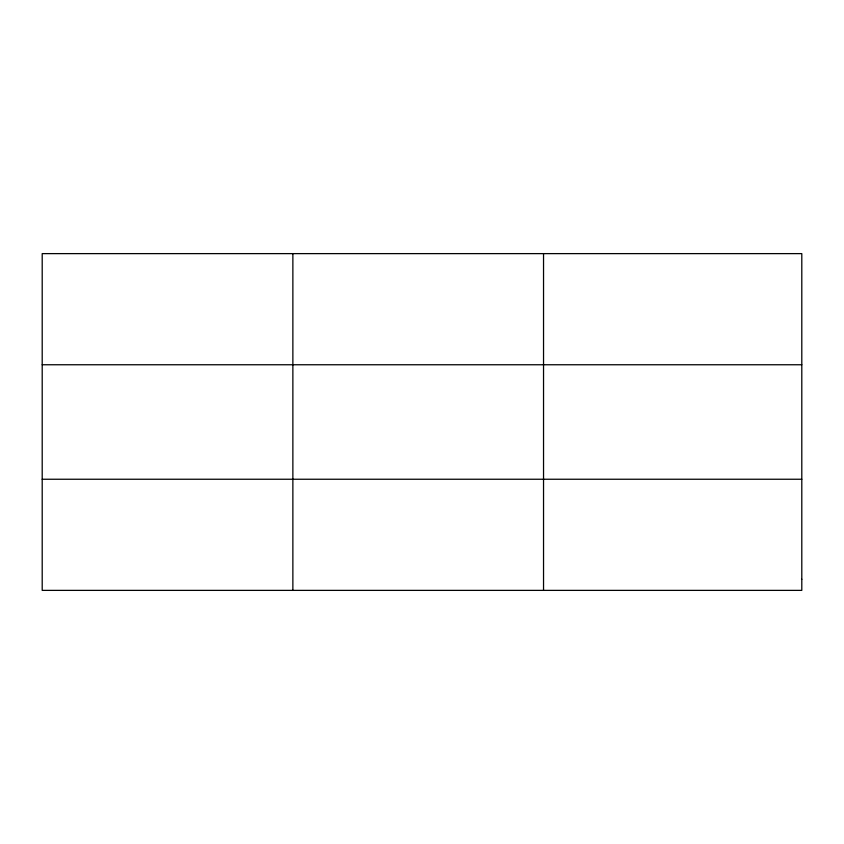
<?xml version="1.0" encoding="UTF-8"?>
<svg xmlns="http://www.w3.org/2000/svg" width="844" height="844" viewBox="0 0 844 844"><rect width="100%" height="100%" fill="white"/><g stroke="black" fill="none" stroke-linecap="round" stroke-linejoin="round"><path stroke-width="1.27" d="M543.536 253.622L543.536 590.378M42.2 364.756L801.8 364.756M42.2 479.244L801.8 479.244M292.868 253.622L292.868 590.378M801.8 579.269L801.8 590.378L42.2 590.378L42.2 253.622L801.8 253.622L801.8 579.269"/></g></svg>
